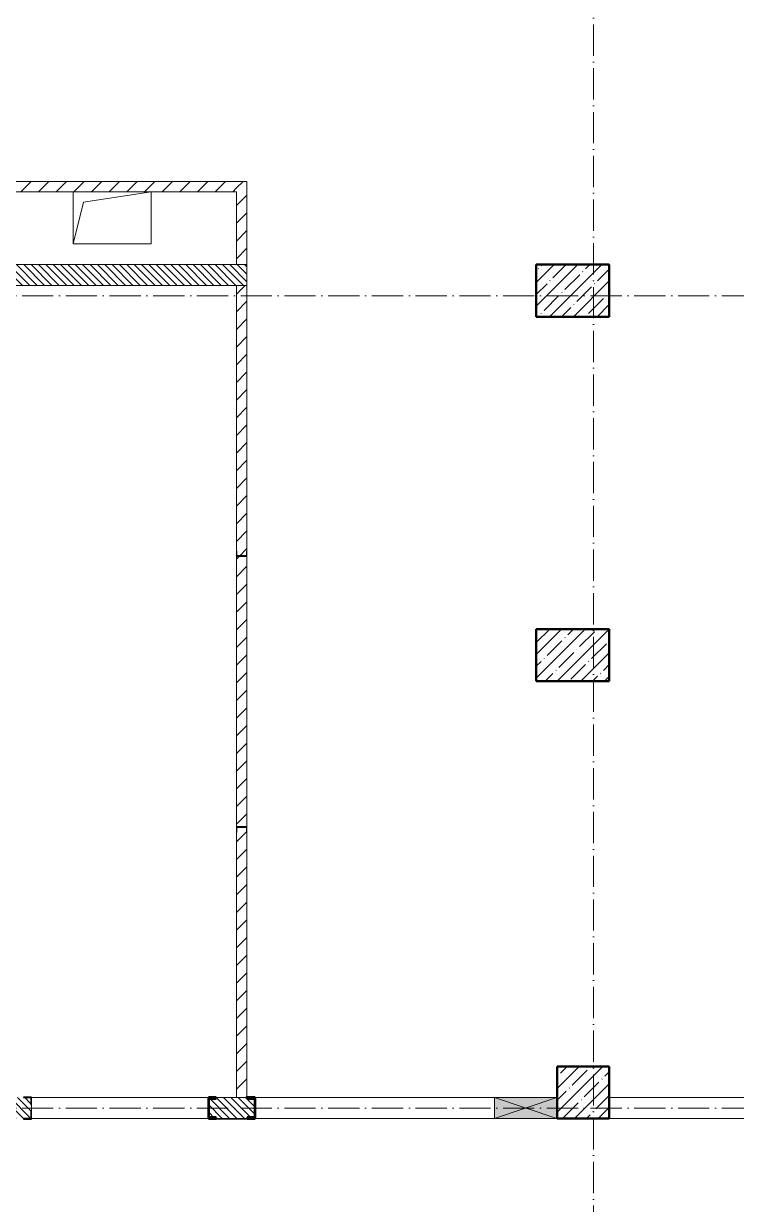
# Model space of a CAD drawing. Header units: millimetres. Extents: x -12989 to 629078, y -109036 to 555275.
# Drawn here: x 607135 to 613982, y -36160 to -24820 of the extents above; entities that cross this region are included whole.
import ezdxf

# ---------------------------------------------------------------- set-up
doc = ezdxf.new("R2010")
doc.units = ezdxf.units.MM
doc.linetypes.add('50_200_ШТРИХ_1Т_ш5_п1_п1_', pattern=[700, 500, -100, 0, -100])
for name, color, linetype, lineweight in [('A-COLS-____-MCUT', 7, 'Continuous', 53), ('A-DETL-GENF-OTLN', 7, 'Continuous', 9), ('A-FLOR-____-OTLN', 7, 'Continuous', 9), ('A-GENM-____-MCUT', 7, 'Continuous', 25), ('A-GENM-____-OTLN', 7, 'Continuous', 9), ('A-GENM-____-OTLN-1', 7, 'Continuous', 25), ('A-GLAZ-____-OTLN', 7, 'Continuous', 9), ('A-WALL-____-MCUT', 7, 'Continuous', 13), ('A-WALL-____-PATT-1', 7, 'Continuous', 9), ('A-WALL-FNSH-MCUT-1', 7, 'Continuous', 9), ('I-WALL-____-OTLN', 7, 'Continuous', 9), ('S-BEAM-____-OTLN', 7, 'Continuous', 9), ('S-COLS-____-MCUT', 7, 'Continuous', 50), ('S-COLS-____-OTLN', 7, 'Continuous', 9), ('S-GRID-____-OTLN-1', 7, '50_200_ШТРИХ_1Т_ш5_п1_п1_', 9)]:
    doc.layers.add(name, color=color, linetype=linetype, lineweight=lineweight)
pattern_1 = [(135, (523510.01, -90515.614), (-35.35534, -35.35534), [])]
pattern_2 = [(45, (523510.01, -90515.61), (-84.85281, 84.85281), [])]

# ---------------------------------------------------------------- blocks, each defined once
blk = doc.blocks.new('Перемычка над витражем_2025_02_04_ifc-1-АР1_План отверстий 3 этажа в осях 1-64_Ю-ЯЯ')
at = {"layer": 'A-COLS-____-MCUT'}
for p, q in [((85476, 55381), (85400, 55381)), ((85400, 55381), (85400, 55181)), ((85405, 55190), (85405, 55372)), ((85405, 55372), (85476, 55372)), ((85476, 55372), (85476, 55381)), ((85850, 55381), (85774, 55381)), ((85774, 55381), (85774, 55372)), ((85774, 55372), (85845, 55372)), ((85845, 55372), (85845, 55190)), ((85850, 55181), (85850, 55381)), ((85400, 55181), (85476, 55181)), ((85476, 55190), (85405, 55190)), ((85476, 55181), (85476, 55190)), ((85845, 55190), (85774, 55190)), ((85774, 55190), (85774, 55181)), ((85774, 55181), (85850, 55181))]:
    blk.add_line(p, q, dxfattribs=at)
at = {"layer": 'S-BEAM-____-OTLN'}
for p, q in [((85435, 55181), (85435, 55175)), ((85815, 55175), (85435, 55175)), ((85815, 55181), (85815, 55175))]:
    blk.add_line(p, q, dxfattribs=at)
blk = doc.blocks.new('BSC_Колонна _Прямоугольная - 500х500-V95-АР1_План отверстий 3 этажа в осях 1-64_Ю-ЯЯ')
at = {"layer": 'S-COLS-____-OTLN'}
h = blk.add_hatch(dxfattribs=at)
h.set_pattern_fill('FP_100', color=256, style=0, pattern_type=2)
h.set_pattern_definition([(315, (-55431.04, 89000), (114.04925, 114.04925), []), (315, (-55431.04, 88885.95), (114.04925, 114.04925), [201.613, -40.323, 3.353, -36.97])])
h.paths.add_polyline_path([(-250, 250), (-250, -250), (250, -250), (250, 250)], flags=0)
at = {"layer": 'S-COLS-____-MCUT'}
for p, q in [((250, 250), (-250, 250)), ((-250, 250), (-250, -250)), ((250, -250), (250, 250)), ((-250, -250), (250, -250))]:
    blk.add_line(p, q, dxfattribs=at)
blk = doc.blocks.new('BSC_Колонна _Прямоугольная - 500х700-V124-АР1_План отверстий 3 этажа в осях 1-64_Ю-ЯЯ')
at = {"layer": 'S-COLS-____-OTLN'}
h = blk.add_hatch(dxfattribs=at)
h.set_pattern_fill('FP_129', color=256, style=0, pattern_type=2)
h.set_pattern_definition([(315, (-63131.04, 88900), (114.04925, 114.04925), []), (315, (-63131.04, 88785.95), (114.04925, 114.04925), [201.613, -40.323, 3.353, -36.97])])
h.paths.add_polyline_path([(-250, 350), (-250, -350), (250, -350), (250, 350)], flags=0)
at = {"layer": 'S-COLS-____-MCUT'}
for p, q in [((250, 350), (-250, 350)), ((-250, 350), (-250, -350)), ((250, -350), (250, 350)), ((-250, -350), (250, -350))]:
    blk.add_line(p, q, dxfattribs=at)
blk = doc.blocks.new('BSC_Колонна _Прямоугольная - 500х700-V127-АР1_План отверстий 3 этажа в осях 1-64_Ю-ЯЯ')
at = {"layer": 'S-COLS-____-OTLN'}
h = blk.add_hatch(dxfattribs=at)
h.set_pattern_fill('FP_132', color=256, style=0, pattern_type=2)
h.set_pattern_definition([(315, (-59631.04, 88900), (114.04925, 114.04925), []), (315, (-59631.04, 88785.95), (114.04925, 114.04925), [201.613, -40.323, 3.353, -36.97])])
h.paths.add_polyline_path([(-250, 350), (-250, -350), (250, -350), (250, 350)], flags=0)
at = {"layer": 'S-COLS-____-MCUT'}
for p, q in [((250, 350), (-250, 350)), ((-250, 350), (-250, -350)), ((250, -350), (250, 350)), ((-250, -350), (250, -350))]:
    blk.add_line(p, q, dxfattribs=at)
blk = doc.blocks.new('Фахверк_СКБ_Уголок - 200_3550-28267367-АР1_План отверстий 3 этажа в осях 1-64_Ю-ЯЯ')
at = {"layer": 'A-GENM-____-MCUT'}
for p, q in [((200, 156), (125, 156)), ((125, 156), (125, 81)), ((131, 81), (131, 150)), ((131, 150), (200, 150)), ((200, 150), (200, 156)), ((125, 81), (131, 81)), ((131, 19), (125, 19)), ((125, 19), (125, -56)), ((131, -50), (131, 19)), ((125, -56), (200, -56)), ((200, -50), (131, -50)), ((200, -56), (200, -50))]:
    blk.add_line(p, q, dxfattribs=at)
blk = doc.blocks.new('154_Фахверк_СКБ_Швеллер - Тип_100_3960-28318856-АР1_План отверстий 3 этажа в осях 1-64_Ю-ЯЯ')
at = {"layer": 'A-GENM-____-MCUT'}
for p, q in [((175, 50), (125, 50)), ((125, 50), (125, -50)), ((128, 47), (175, 47)), ((128, -47), (128, 47)), ((175, 47), (175, 50)), ((125, -50), (175, -50)), ((175, -47), (128, -47)), ((175, -50), (175, -47))]:
    blk.add_line(p, q, dxfattribs=at)
blk = doc.blocks.new('AR_Отверстие прямоугольное _в плите_ - AR_Отверстие прямоугольное _в плите_-30552795-АР1_План отверстий 3 этажа в осях 1-64_Ю-ЯЯ')
at = {"layer": 'A-GENM-____-OTLN'}
for p, q in [((-375, 250), (-375, -250)), ((-275, 150), (375, 250)), ((375, -250), (375, 250)), ((-375, -250), (-275, 150)), ((-375, -250), (375, -250))]:
    blk.add_line(p, q, dxfattribs=at)
blk = doc.blocks.new('AR_Отверстие прямоугольное _в стене__БезПР - AR_Отверстие прямоугольное _в стене__БезПР-36423693-АР1_План отверстий 3 этажа в осях 1-64_Ю-ЯЯ')
at = {"layer": 'A-GLAZ-____-OTLN'}
blk.add_hatch(color=256, dxfattribs=at).paths.add_polyline_path([(300, 100), (-300, 100), (-300, -100), (300, -100)], flags=0)
at = {"layer": 'A-DETL-GENF-OTLN'}
for p, q in [((-300, -100), (-300, 100)), ((-300, 100), (300, 100)), ((300, 100), (-300, -100)), ((-300, 100), (300, -100)), ((300, 100), (-300, 100)), ((-300, 100), (-300, -100)), ((300, 100), (300, -100)), ((300, -100), (300, 100)), ((300, -100), (-300, -100)), ((-300, -100), (300, -100))]:
    blk.add_line(p, q, dxfattribs=at)
blk = doc.blocks.new('3эт')
at = {"layer": 'S-GRID-____-OTLN-1', "color": 251, "ltscale": 0.6, "true_color": 0x636466}
for p, q in [((372870.7, 4029.4), (372870.7, -46882.4)), ((387845.1, -23782.4), (279101.9, -23782.4)), ((387845.1, -31582.4), (279101.9, -31582.4))]:
    blk.add_line(p, q, dxfattribs=at)

msp = doc.modelspace()

# ---------------------------------------------------------------- hatches: boundary and pattern name
at = {"layer": 'A-WALL-____-PATT-1'}
h = msp.add_hatch(dxfattribs=at)
h.set_pattern_fill('FP_7', color=256, style=0, pattern_type=2)
h.set_pattern_definition(pattern_2)
h.paths.add_polyline_path([(609180.0077, -26434.5723), (609180.0077, -26334.5723), (607035.0077, -26334.5723), (607035.0077, -26337.5723), (606988.0077, -26337.5723), (606988.0077, -26431.5723), (607035.0077, -26431.5723), (607035.0077, -26434.5723), (608334.2675, -26434.5723)], flags=0)
h.paths.add_polyline_path([(603960.0077, -26434.5723), (603960.0077, -26431.5723), (604007.0077, -26431.5723), (604007.0077, -26337.5723), (603960.0077, -26337.5723), (603960.0077, -26334.5723), (601910.0077, -26334.5723), (601910.0077, -26434.5723), (603031.8747, -26434.5723)], flags=0)
h.paths.add_polyline_path([(604010.0077, -26434.5723), (605735.0077, -26434.5723), (605735.0077, -26334.5723), (604010.0077, -26334.5723), (604010.0077, -26431.5723)], flags=0)
h.paths.add_polyline_path([(599860.0077, -26434.5723), (601860.0077, -26434.5723), (601860.0077, -26431.5723), (601907.0077, -26431.5723), (601907.0077, -26337.5723), (601860.0077, -26337.5723), (601860.0077, -26334.5723), (599860.0077, -26334.5723)], flags=0)
h = msp.add_hatch(dxfattribs=at)
h.set_pattern_fill('FP_7', color=256, style=0, pattern_type=2)
h.set_pattern_definition(pattern_2)
h.paths.add_polyline_path([(609280.0077, -27134.5723), (609280.0077, -26334.5723), (609180.0077, -26334.5723), (609180.0077, -27134.5723)], flags=0)
h = msp.add_hatch(dxfattribs=at)
h.set_pattern_fill('FP_9', color=256, style=0, pattern_type=2)
h.set_pattern_definition(pattern_1)
h.paths.add_polyline_path([(609280.0077, -27334.5723), (609280.0077, -27134.5723), (607010.0077, -27134.5723), (607010.0077, -27334.5723), (608334.2675, -27334.5723)], flags=0)
h = msp.add_hatch(dxfattribs=at)
h.set_pattern_fill('FP_7', color=256, style=0, pattern_type=2)
h.set_pattern_definition(pattern_2)
h.paths.add_polyline_path([(609280.0077, -35134.5723), (609280.0077, -32584.5723), (609277.0077, -32584.5723), (609277.0077, -32537.5723), (609183.0077, -32537.5723), (609183.0077, -32584.5723), (609180.0077, -32584.5723), (609180.0077, -35134.5723), (609277.0077, -35134.5723)], flags=0)
h.paths.add_polyline_path([(609280.0077, -32534.5723), (609280.0077, -29934.5723), (609180.0077, -29934.5723), (609180.0077, -32534.5723), (609277.0077, -32534.5723)], flags=0)
h.paths.add_polyline_path([(609277.0077, -29931.5723), (609277.0077, -29884.5723), (609280.0077, -29884.5723), (609280.0077, -27334.5723), (609180.0077, -27334.5723), (609180.0077, -29884.5723), (609183.0077, -29884.5723), (609183.0077, -29931.5723)], flags=0)
h = msp.add_hatch(dxfattribs=at)
h.set_pattern_fill('FP_9', color=256, style=0, pattern_type=2)
h.set_pattern_definition(pattern_1)
h.paths.add_polyline_path([(609360.0077, -35334.5723), (609360.0077, -35134.5723), (608910.0077, -35134.5723), (608910.0077, -35334.5723)], flags=0)
h.paths.add_polyline_path([(607135.0077, -35334.5723), (607204.0077, -35334.5723), (607204.0077, -35265.5723), (607210.0077, -35265.5723), (607210.0077, -35203.5723), (607204.0077, -35203.5723), (607204.0077, -35134.5723), (606910.0077, -35134.5723), (606910.0077, -35334.5723)], flags=0)

# ---------------------------------------------------------------- linework, layer by layer
at = {"layer": 'A-FLOR-____-OTLN'}
for p, q in [((607610.0077, -26934.5723), (607610.0077, -26434.5723)), ((608360.0077, -26434.5723), (608360.0077, -26934.5723)), ((608360.0077, -26934.5723), (607610.0077, -26934.5723))]:
    msp.add_line(p, q, dxfattribs=at)
at = {"layer": 'A-WALL-____-MCUT'}
for p, q in [((609280.0077, -27134.5723), (607010.0077, -27134.5723)), ((609280.0077, -27334.5723), (609280.0077, -27134.5723)), ((607010.0077, -27334.5723), (609280.0077, -27334.5723)), ((609360.0077, -35134.5723), (608910.0077, -35134.5723)), ((608910.0077, -35134.5723), (608910.0077, -35334.5723)), ((609360.0077, -35334.5723), (609360.0077, -35134.5723)), ((607210.0077, -35265.5723), (607210.0077, -35203.5723)), ((608910.0077, -35334.5723), (609360.0077, -35334.5723))]:
    msp.add_line(p, q, dxfattribs=at)
at = {"layer": 'A-WALL-FNSH-MCUT-1'}
for p, q in [((609280.0077, -26334.5723), (607035.0077, -26334.5723)), ((609280.0077, -27134.5723), (609280.0077, -26334.5723)), ((607035.0077, -26434.5723), (609180.0077, -26434.5723)), ((609180.0077, -26434.5723), (609180.0077, -27134.5723)), ((609180.0077, -27334.5723), (609180.0077, -29884.5723)), ((609280.0077, -29884.5723), (609280.0077, -27334.5723)), ((609180.0077, -29934.5723), (609180.0077, -32534.5723)), ((609280.0077, -32534.5723), (609280.0077, -29934.5723)), ((609180.0077, -32584.5723), (609180.0077, -35134.5723)), ((609280.0077, -35134.5723), (609280.0077, -32584.5723))]:
    msp.add_line(p, q, dxfattribs=at)
at = {"layer": 'I-WALL-____-OTLN'}
for p, q in [((607210.0077, -35134.5723), (608910.0061, -35134.5723)), ((609360.0077, -35134.5723), (611658.6038, -35134.5723)), ((612258.6038, -35134.5723), (612260.0077, -35134.5723)), ((612760.0077, -35134.5723), (616760.0077, -35134.5723)), ((608910.0061, -35334.5723), (607210.0077, -35334.5723)), ((611658.6038, -35334.5723), (609360.0077, -35334.5723)), ((612260.0077, -35334.5723), (612258.6038, -35334.5723)), ((616760.0077, -35334.5723), (612760.0077, -35334.5723))]:
    msp.add_line(p, q, dxfattribs=at)

# ---------------------------------------------------------------- block references
for name, p in [('3эт', (239739.3002, -3652.1582)), ('Перемычка над витражем_2025_02_04_ifc-1-АР1_План отверстий 3 этажа в осях 1-64_Ю-ЯЯ', (523510.0077, -90515.6143))]:
    msp.add_blockref(name, p)
at = {"layer": 'A-GENM-____-OTLN'}
msp.add_blockref('AR_Отверстие прямоугольное _в плите_ - AR_Отверстие прямоугольное _в плите_-30552795-АР1_План отверстий 3 этажа в осях 1-64_Ю-ЯЯ', (607985.0077, -26684.5723), dxfattribs=at)
at = {"layer": 'A-GENM-____-OTLN-1'}
for name, p, rotation in [('154_Фахверк_СКБ_Швеллер - Тип_100_3960-28318856-АР1_План отверстий 3 этажа в осях 1-64_Ю-ЯЯ', (609230.0077, -30059.5723), 89.99999999999987), ('154_Фахверк_СКБ_Швеллер - Тип_100_3960-28318856-АР1_План отверстий 3 этажа в осях 1-64_Ю-ЯЯ', (609230.0077, -32409.5723), 269.9999999999998), ('Фахверк_СКБ_Уголок - 200_3550-28267367-АР1_План отверстий 3 этажа в осях 1-64_Ю-ЯЯ', (607335.0077, -35184.5723), 180)]:
    msp.add_blockref(name, p, dxfattribs=dict(at, rotation=rotation))
at = {"layer": 'A-GLAZ-____-OTLN', "rotation": 180}
msp.add_blockref('AR_Отверстие прямоугольное _в стене__БезПР - AR_Отверстие прямоугольное _в стене__БезПР-36423693-АР1_План отверстий 3 этажа в осях 1-64_Ю-ЯЯ', (611958.6038, -35234.5723), dxfattribs=at)
at = {"layer": 'S-COLS-____-OTLN', "rotation": 89.9999999999999}
for name, p in [('BSC_Колонна _Прямоугольная - 500х700-V124-АР1_План отверстий 3 этажа в осях 1-64_Ю-ЯЯ', (612410.0077, -27384.5723)), ('BSC_Колонна _Прямоугольная - 500х700-V127-АР1_План отверстий 3 этажа в осях 1-64_Ю-ЯЯ', (612410.0077, -30884.5723)), ('BSC_Колонна _Прямоугольная - 500х500-V95-АР1_План отверстий 3 этажа в осях 1-64_Ю-ЯЯ', (612510.0077, -35084.5723))]:
    msp.add_blockref(name, p, dxfattribs=at)

doc.saveas('drawing.dxf')
